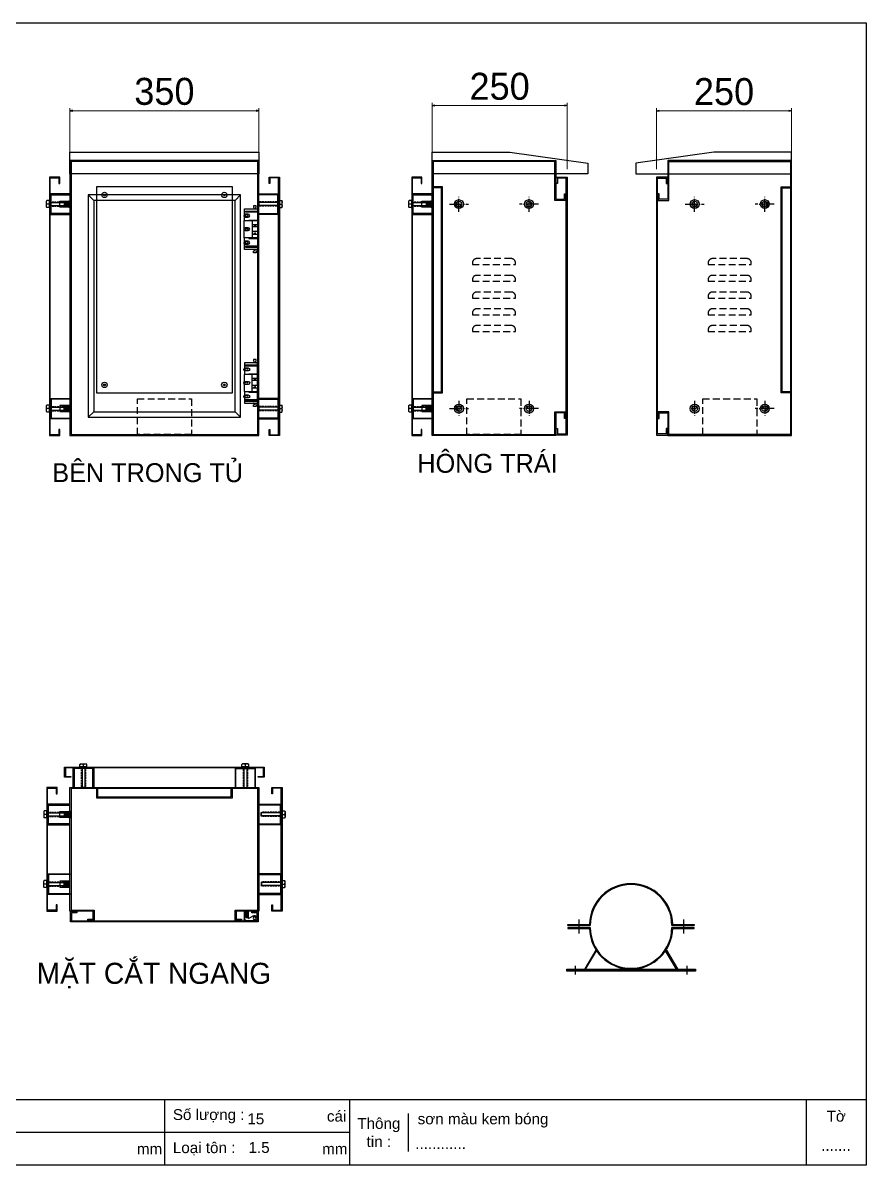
# Model space of a CAD drawing. Header units: millimetres. Extents: x 0 to 2994, y 0 to 2117.
# Drawn here: x 1431 to 2994, y 0 to 2117 of the extents above; entities that cross this region are included whole.
import ezdxf

# ---------------------------------------------------------------- set-up
doc = ezdxf.new("R2010")
doc.units = ezdxf.units.MM
for name, pattern in [('ACAD_ISO04W100', [30.5, 24, -3, 0.5, -3]), ('HIDDEN2', [4.7625, 3.175, -1.5875]), ('HIDDENX2', [19.05, 12.7, -6.35])]:
    doc.linetypes.add(name, pattern=pattern)
doc.layers.add('DIM', color=253, linetype='Continuous')
doc.styles.add('Arial', font='arial.ttf')
doc.dimstyles.new('CNC', dxfattribs={"dimtxt": 50, "dimasz": 5, "dimexe": 5, "dimexo": 15, "dimgap": 10, "dimtad": 1, "dimdec": 0, "dimtxsty": 'Standard', "dimblk": 'OPEN30', "dimcen": 10, "dimclrd": 5, "dimclre": 5, "dimclrt": 3, "dimazin": 3, "dimtfac": 1, "dimtdec": 0, "dimtmove": 0, "dimatfit": 3, "dimldrblk": 'ARCHTICK', "dimlwd": 9, "dimlwe": 9})

# ---------------------------------------------------------------- blocks, each defined once
blk = doc.blocks.new('HL011-1-5')
at = {"color": 1}
for p, q in [((24, 70), (2, 70)), ((21.65, 81), (16.65, 81)), ((16.65, 81), (16.65, 78)), ((17.65, 78), (16.65, 78)), ((17.65, 75), (16.65, 75)), ((17.65, 75), (17.65, 78)), ((21.65, 78), (20.65, 78)), ((20.65, 75), (20.65, 78)), ((20.65, 75), (21.65, 75)), ((21.65, 78), (21.65, 81)), ((8, 54.5), (8, 53.5)), ((8, 54.5), (24, 54.5)), ((14.3, 53.5), (14.3, 21.5)), ((14.3, 46.5), (24, 46.5)), ((16.65, 54.5), (16.65, 53.5)), ((17.4, 46.5), (18.15, 44)), ((18.15, 44), (20.15, 44)), ((20.9, 46.5), (20.15, 44)), ((21.65, 53.5), (21.65, 54.5)), ((8, 21.5), (8, 20.5)), ((24, 42), (14.3, 42)), ((24, 33), (14.3, 33)), ((14.3, 28.5), (24, 28.5)), ((16.65, 20.5), (16.65, 21.5)), ((17.4, 28.5), (18.15, 31)), ((18.15, 31), (20.15, 31)), ((20.9, 28.5), (20.15, 31)), ((21.65, 21.5), (21.65, 20.5)), ((24, 5), (2, 5)), ((8, 20.5), (24, 20.5)), ((17.65, 0), (16.65, 0)), ((16.65, -6), (16.65, -3)), ((17.65, -3), (16.65, -3)), ((21.65, -6), (16.65, -6)), ((17.65, 0), (17.65, -3)), ((20.65, 0), (20.65, -3)), ((20.65, 0), (21.65, 0)), ((21.65, -3), (20.65, -3)), ((21.65, -3), (21.65, -6))]:
    blk.add_line(p, q, dxfattribs=at)
for points in [[(0, 53.5), (0, 75), (24, 75), (24, 54.5)], [(24, 28.5), (24, 21.5), (-1, 21.5), (-1, 53.5), (24, 53.5), (24, 46.5)], [(24, 20.5), (24, 0), (0, 0), (0, 21.5)], [(24, 42), (24, 33)]]:
    blk.add_lwpolyline(points, dxfattribs=at)
for points in [[(2, 71), (24, 71), (24, 69), (2, 69)], [(2, 4), (24, 4), (24, 6), (2, 6)]]:
    blk.add_lwpolyline(points, close=True, dxfattribs=at)
for centre in [(4, 62.5), (4, 37.5), (4, 12.5)]:
    blk.add_circle(centre, 2, dxfattribs=at)
blk = doc.blocks.new('HL011-1-2')
h = blk.add_hatch()
h.set_pattern_fill('ANSI31', color=2, scale=0.5, style=0)
h.paths.add_polyline_path([(6, 12), (2, 12), (2, 0), (6, 0)])
at = {"color": 1}
for p, q in [((3, 18), (0, 13)), ((0, 0), (0, 13)), ((8, 0), (0, 0)), ((19.1, 18), (3, 18)), ((8, 14), (8, 0)), ((8, 14), (16.7, 9))]:
    blk.add_line(p, q, dxfattribs=at)
blk.add_lwpolyline([(1.8, 16), (-1, 16), (-1, 18), (3, 18)], dxfattribs=at)
at = {"color": 2}
blk.add_lwpolyline([(2, 0), (2, 12), (6, 12), (6, 0)], dxfattribs=at)
at = {"color": 1}
blk.add_circle((19.1, 13.2), 2.5, dxfattribs=at)
blk.add_arc((19.1, 13.2), 4.85, 239.9368, 90, dxfattribs=at)
blk = doc.blocks.new('*D2')
at = {"color": 0, "linetype": 'ByBlock', "lineweight": -2}
for p, q in [((2605.4, 1953.6), (2610.4, 1954.9)), ((2610.4, 1952.3), (2605.4, 1953.6)), ((2605.4, 1953.6), (2610.4, 1953.6)), ((2850.4, 1954.9), (2855.4, 1953.6)), ((2855.4, 1953.6), (2850.4, 1952.3)), ((2855.4, 1953.6), (2850.4, 1953.6))]:
    blk.add_line(p, q, dxfattribs=at)
at = {"layer": 'Defpoints', "color": 0, "transparency": 16777216}
for p in [(2855.4, 1953.6), (2855.4, 1861.9), (2605.4, 1830.9)]:
    blk.add_point(p, dxfattribs=at)
at = {"layer": 'DIM', "color": 5, "lineweight": 9, "transparency": 16777216}
for p, q in [((2605.4, 1845.9), (2605.4, 1958.6)), ((2610.4, 1953.6), (2850.4, 1953.6)), ((2855.4, 1876.9), (2855.4, 1958.6))]:
    blk.add_line(p, q, dxfattribs=at)
at = {"layer": 'DIM', "color": 3, "transparency": 16777216, "insert": (2730.4, 1989.1), "char_height": 50, "attachment_point": 5}
blk.add_mtext('250', dxfattribs=at)
blk = doc.blocks.new('_ArchTick')
at = {"color": 0, "const_width": 0.15}
blk.add_lwpolyline([(-0.5, -0.5), (0.5, 0.5)], dxfattribs=at)
blk = doc.blocks.new('_Open30')
at = {"color": 0, "linetype": 'ByBlock', "lineweight": -2}
for p, q in [((-1, 0.27), (0, 0)), ((0, 0), (-1, -0.27)), ((0, 0), (-1, 0))]:
    blk.add_line(p, q, dxfattribs=at)
blk = doc.blocks.new('*D3')
at = {"color": 5, "lineweight": 9, "transparency": 16777216}
for p, q in [((1518.4, 1876.9), (1518.4, 1958.9)), ((1523.4, 1953.9), (1863.4, 1953.9)), ((1868.4, 1876.9), (1868.4, 1958.9))]:
    blk.add_line(p, q, dxfattribs=at)
at = {"color": 0, "linetype": 'ByBlock', "lineweight": -2}
for p, q in [((1518.4, 1953.9), (1523.4, 1955.3)), ((1523.4, 1952.6), (1518.4, 1953.9)), ((1518.4, 1953.9), (1523.4, 1953.9)), ((1863.4, 1955.3), (1868.4, 1953.9)), ((1868.4, 1953.9), (1863.4, 1952.6)), ((1868.4, 1953.9), (1863.4, 1953.9))]:
    blk.add_line(p, q, dxfattribs=at)
at = {"layer": 'Defpoints', "color": 0, "transparency": 16777216}
for p in [(1868.4, 1953.9), (1518.4, 1861.9), (1868.4, 1861.9)]:
    blk.add_point(p, dxfattribs=at)
at = {"color": 3, "transparency": 16777216, "insert": (1693.4, 1989.5), "char_height": 50, "attachment_point": 5}
blk.add_mtext('350', dxfattribs=at)
blk = doc.blocks.new('KHUNG CHUẨN')
at = {"color": 7}
for p, q in [((19889.2, -28535.2), (16919.2, -28535.2)), ((18599.2, -28535.2), (18599.2, -28655.2)), ((18939.2, -28535.2), (18939.2, -28655.2)), ((19779.2, -28535.2), (19779.2, -28655.2)), ((19047.6, -28560.2), (19047.6, -28630.2)), ((18939.2, -28595.2), (16919.2, -28595.2))]:
    blk.add_line(p, q, dxfattribs=at)
blk.add_lwpolyline([(16919.2, -26555.2), (19889.2, -26555.2), (19889.2, -28655.2), (16919.2, -28655.2)], close=True, dxfattribs=at)
at = {"color": 2, "char_height": 20, "style": 'Arial'}
for s, insert, width, attachment_point in [('  Số lượng :', (18599.2, -28565.2), 917.634, 4), ('cái', (18897.9, -28565.2), 63.517, 4), ('Tờ', (19834.2, -28565.2), 110, 5), ('Thông\\Ptin :', (18993.4, -28595.2), 108.311, 5), ('mm', (18548.6, -28625.2), 73.831, 4), ('  Loại tôn :', (18599.2, -28625.2), 917.634, 4), ('mm', (18889.2, -28625.2), 917.634, 4)]:
    blk.add_mtext(s, dxfattribs=dict(at, insert=insert, width=width, attachment_point=attachment_point))
at = {"color": 3, "style": 'Arial'}
for tag, p in [('#01', (17055.6, -28580.1)), ('#02', (17431.4, -28580.1)), ('#03', (18030.6, -28580.1)), ('#08', (18751.7, -28580.1)), ('#10', (19064.8, -28580.1)), ('#04', (17024.8, -28634.6)), ('#05', (17308.5, -28633)), ('#06', (17632.7, -28633.7)), ('#07', (18002, -28634.7)), ('#09', (18753.8, -28632.6)), ('#11', (19060.3, -28625.7)), ('#12', (19806.5, -28628.9))]:
    blk.add_attdef(tag, p, '', height=20, dxfattribs=at)
blk = doc.blocks.new('*D6')
at = {"color": 0, "linetype": 'ByBlock', "lineweight": -2}
for p, q in [((2189.6, 1963.4), (2194.6, 1964.8)), ((2194.6, 1962.1), (2189.6, 1963.4)), ((2189.6, 1963.4), (2194.6, 1963.4)), ((2434.6, 1964.8), (2439.6, 1963.4)), ((2439.6, 1963.4), (2434.6, 1962.1)), ((2439.6, 1963.4), (2434.6, 1963.4))]:
    blk.add_line(p, q, dxfattribs=at)
at = {"layer": 'Defpoints', "color": 0, "transparency": 16777216}
for p in [(2439.6, 1963.4), (2189.6, 1861.9), (2439.6, 1830.9)]:
    blk.add_point(p, dxfattribs=at)
at = {"layer": 'DIM', "color": 5, "lineweight": 9, "transparency": 16777216}
for p, q in [((2189.6, 1876.9), (2189.6, 1968.4)), ((2194.6, 1963.4), (2434.6, 1963.4)), ((2439.6, 1845.9), (2439.6, 1968.4))]:
    blk.add_line(p, q, dxfattribs=at)
at = {"layer": 'DIM', "color": 3, "transparency": 16777216, "insert": (2314.6, 1998.9), "char_height": 50, "attachment_point": 5}
blk.add_mtext('250', dxfattribs=at)
blk = doc.blocks.new('ecu8van')
at = {"color": 5}
for p, q in [((-6.5, 4.8), (-5.5, 5.5)), ((-6.5, 4.8), (-6.5, 0.8)), ((-6.5, 0.8), (-5.5, 0)), ((-5.5, 5.5), (5.5, 5.5)), ((-5.5, 0), (5.5, 0)), ((0, 4.8), (0, 0.8)), ((6.5, 4.8), (5.5, 5.5)), ((6.5, 0.8), (5.5, 0)), ((6.5, 4.8), (6.5, 0.8))]:
    blk.add_line(p, q, dxfattribs=at)
for centre, start, end in [((-3.2, -1.9), 64.0108, 115.9892), ((-3.2, 7.4), 244.0108, 295.9892), ((3.2, -1.9), 64.0108, 115.9892), ((3.2, 7.4), 244.0108, 295.9892)]:
    blk.add_arc(centre, 7.42, start, end, dxfattribs=at)
blk = doc.blocks.new('222')
for p, q in [((10231.1, -5933), (10230.2, -5934.2)), ((10269.2, -5934.2), (10230.2, -5934.2)), ((10230.2, -5934.2), (10230.2, -5939.7)), ((10269.2, -5939.7), (10230.2, -5939.7)), ((10231.1, -5941), (10230.2, -5939.7)), ((10231.1, -5933), (10231.1, -5941))]:
    blk.add_line(p, q)
at = {"linetype": 'HIDDEN2'}
for p, q in [((10269.2, -5933), (10231.1, -5933)), ((10269.2, -5941), (10231.1, -5941))]:
    blk.add_line(p, q, dxfattribs=at)
at = {"color": 0, "rotation": 90}
blk.add_blockref('ecu8van', (10274.7, -5937), dxfattribs=at)
blk = doc.blocks.new('Ecu8')
at = {"color": 5}
for p, q in [((-5.5, 8), (5.5, 8)), ((-4.5, 18), (-4.5, 8)), ((-3.5, 18), (-3.5, 8)), ((-2.5, 18), (-2.5, 8)), ((-1.5, 18), (-1.5, 8)), ((-0.5, 18), (-0.5, 8)), ((0.5, 18), (0.5, 8)), ((1.5, 18), (1.5, 8)), ((2.5, 18), (2.5, 8)), ((3.5, 18), (3.5, 8)), ((4.5, 18), (4.5, 8))]:
    blk.add_line(p, q, dxfattribs=at)
for points in [[(-7, 19), (7, 19), (7, 18), (-7, 18)], [(-5.5, 18), (5.5, 18), (5.5, 0), (-5.5, 0)]]:
    blk.add_lwpolyline(points, close=True, dxfattribs=at)

msp = doc.modelspace()

# ---------------------------------------------------------------- linework, layer by layer
for p, q in [((1552.4, 1797.9), (1562.4, 1787.9)), ((1824.4, 1787.9), (1834.4, 1797.9)), ((1562.4, 1395.9), (1552.4, 1385.9)), ((1824.4, 1395.9), (1834.4, 1385.9))]:
    msp.add_line(p, q)
at = {"linetype": 'ACAD_ISO04W100'}
for p, q in [((2221.4, 1780.9), (2256.8, 1780.9)), ((2239.1, 1766.7), (2239.1, 1795.2)), ((2386.8, 1780.9), (2351.4, 1780.9)), ((2369.1, 1766.7), (2369.1, 1795.2)), ((2658.2, 1780.9), (2693.5, 1780.9)), ((2675.9, 1766.7), (2675.9, 1795.2)), ((2823.5, 1780.9), (2788.2, 1780.9)), ((2805.9, 1766.7), (2805.9, 1795.2)), ((2221.4, 1401.9), (2256.8, 1401.9)), ((2239.1, 1416.2), (2239.1, 1387.7)), ((2386.8, 1401.9), (2351.4, 1401.9)), ((2369.1, 1416.2), (2369.1, 1387.7)), ((2675.9, 1416.2), (2675.9, 1387.7)), ((2823.5, 1401.9), (2788.2, 1401.9)), ((2805.9, 1416.2), (2805.9, 1387.7))]:
    msp.add_line(p, q, dxfattribs=at)
at = {"color": 5}
for p, q in [((2441.2, 444.4), (2441.2, 446)), ((2441.2, 446), (2481, 446)), ((2635.3, 446), (2675.1, 446)), ((2675.1, 446), (2675.1, 444.4)), ((2482.5, 444.4), (2441.2, 444.4)), ((2441.2, 440.4), (2441.2, 438.8)), ((2482.5, 440.4), (2441.2, 440.4)), ((2441.2, 438.8), (2481, 438.8)), ((2675.1, 444.4), (2633.7, 444.4)), ((2675.1, 440.4), (2633.7, 440.4)), ((2635.3, 438.8), (2675.1, 438.8)), ((2675.1, 438.8), (2675.1, 440.4)), ((2492.7, 398.2), (2472.3, 364)), ((2473.6, 363.2), (2494.1, 397.3)), ((2494.1, 397.3), (2492.7, 398.2)), ((2622.1, 397.3), (2623.5, 398.2)), ((2642.6, 363.2), (2622.1, 397.3)), ((2623.5, 398.2), (2644, 364)), ((2438.8, 363.2), (2677.5, 363.2)), ((2438.8, 361.6), (2438.8, 363.2)), ((2677.5, 361.6), (2438.8, 361.6)), ((2438.8, 360.8), (2677.5, 360.8)), ((2438.8, 359.2), (2438.8, 360.8)), ((2472.3, 364), (2473.6, 363.2)), ((2644, 364), (2642.6, 363.2)), ((2677.5, 363.2), (2677.5, 361.6)), ((2677.5, 360.8), (2677.5, 359.2)), ((2677.5, 359.2), (2438.8, 359.2))]:
    msp.add_line(p, q, dxfattribs=at)
at = {"color": 2}
for p, q in [((2461.1, 455.5), (2461.1, 429.3)), ((2655.2, 455.5), (2655.2, 429.3)), ((2454.7, 369.2), (2454.7, 353.3)), ((2661.5, 369.2), (2661.5, 353.3))]:
    msp.add_line(p, q, dxfattribs=at)
at = {"color": 4, "linetype": 'Continuous'}
for points in [[(1518.4, 1876.9), (1868.4, 1876.9), (1868.4, 1836.9), (1518.4, 1836.9)], [(2478.1, 1836.9), (2189.6, 1836.9), (2189.6, 1876.9), (2333.6, 1876.9), (2478.1, 1856.9)], [(2566.9, 1836.9), (2855.4, 1836.9), (2855.4, 1876.9), (2711.4, 1876.9), (2566.9, 1856.9)]]:
    msp.add_lwpolyline(points, close=True, dxfattribs=at)
at = {"color": 7}
for points in [[(1518.4, 1351.9), (1868.4, 1351.9), (1868.4, 1861.9), (1518.4, 1861.9)], [(1520.4, 1353.9), (1866.4, 1353.9), (1866.4, 1859.9), (1520.4, 1859.9)], [(2436.6, 1799.9), (2436.6, 1787.9), (2416.6, 1787.9), (2416.6, 1859.9), (2191.6, 1859.9), (2191.6, 1353.9), (2416.6, 1353.9), (2416.6, 1395.9), (2436.6, 1395.9), (2436.6, 1383.9), (2434.6, 1383.9), (2434.6, 1393.9), (2418.6, 1393.9), (2418.6, 1351.9), (2189.6, 1351.9), (2189.6, 1861.9), (2418.6, 1861.9), (2418.6, 1789.9), (2434.6, 1789.9), (2434.6, 1799.9)], [(2608.4, 1799.9), (2608.4, 1787.9), (2628.4, 1787.9), (2628.4, 1859.9), (2853.4, 1859.9), (2853.4, 1353.9), (2628.4, 1353.9), (2628.4, 1395.9), (2608.4, 1395.9), (2608.4, 1383.9), (2610.4, 1383.9), (2610.4, 1393.9), (2626.4, 1393.9), (2626.4, 1351.9), (2855.4, 1351.9), (2855.4, 1861.9), (2626.4, 1861.9), (2626.4, 1789.9), (2610.4, 1789.9), (2610.4, 1799.9)], [(1497.9, 1363.4), (1497.9, 1353.4), (1481.9, 1353.4), (1481.9, 1829.4), (1497.9, 1829.4), (1497.9, 1819.4), (1499.4, 1819.4), (1499.4, 1830.9), (1480.4, 1830.9), (1480.4, 1351.9), (1499.4, 1351.9), (1499.4, 1363.4)], [(1888.9, 1363.4), (1888.9, 1353.4), (1904.9, 1353.4), (1904.9, 1829.4), (1888.9, 1829.4), (1888.9, 1819.4), (1887.4, 1819.4), (1887.4, 1830.9), (1906.4, 1830.9), (1906.4, 1351.9), (1887.4, 1351.9), (1887.4, 1363.4)], [(2169.1, 1363.4), (2169.1, 1353.4), (2153.1, 1353.4), (2153.1, 1829.4), (2169.1, 1829.4), (2169.1, 1819.4), (2170.6, 1819.4), (2170.6, 1830.9), (2151.6, 1830.9), (2151.6, 1351.9), (2170.6, 1351.9), (2170.6, 1363.4)], [(2419.6, 1818.9), (2419.6, 1830.9), (2439.6, 1830.9), (2439.6, 1352.9), (2419.6, 1352.9), (2419.6, 1364.9), (2421.6, 1364.9), (2421.6, 1354.9), (2437.6, 1354.9), (2437.6, 1828.9), (2421.6, 1828.9), (2421.6, 1818.9)], [(2625.4, 1818.9), (2625.4, 1830.9), (2605.4, 1830.9), (2605.4, 1352.9), (2625.4, 1352.9), (2625.4, 1364.9), (2623.4, 1364.9), (2623.4, 1354.9), (2607.4, 1354.9), (2607.4, 1828.9), (2623.4, 1828.9), (2623.4, 1818.9)], [(1552.4, 1385.9), (1834.4, 1385.9), (1834.4, 1797.9), (1552.4, 1797.9)], [(1562.4, 1395.9), (1824.4, 1395.9), (1824.4, 1787.9), (1562.4, 1787.9)], [(1866.9, 720.3), (1876.9, 720.3), (1876.9, 736.3), (1509.9, 736.3), (1509.9, 720.3), (1519.9, 720.3), (1519.9, 718.8), (1508.4, 718.8), (1508.4, 737.8), (1878.4, 737.8), (1878.4, 718.8), (1866.9, 718.8)], [(1492.9, 482.3), (1492.9, 472.3), (1476.9, 472.3), (1476.9, 698.3), (1492.9, 698.3), (1492.9, 688.3), (1494.4, 688.3), (1494.4, 699.8), (1475.4, 699.8), (1475.4, 470.8), (1494.4, 470.8), (1494.4, 482.3)], [(1836.4, 453.8), (1824.4, 453.8), (1824.4, 472.8), (1866.4, 472.8), (1866.4, 697.8), (1520.4, 697.8), (1520.4, 472.8), (1563.4, 472.8), (1563.4, 453.8), (1551.4, 453.8), (1551.4, 455.8), (1561.4, 455.8), (1561.4, 470.8), (1518.4, 470.8), (1518.4, 699.8), (1868.4, 699.8), (1868.4, 470.8), (1826.4, 470.8), (1826.4, 455.8), (1836.4, 455.8)], [(1893.9, 482.3), (1893.9, 472.3), (1909.9, 472.3), (1909.9, 698.3), (1893.9, 698.3), (1893.9, 688.3), (1892.4, 688.3), (1892.4, 699.8), (1911.4, 699.8), (1911.4, 470.8), (1892.4, 470.8), (1892.4, 482.3)], [(1855.4, 469.8), (1867.4, 469.8), (1867.4, 450.8), (1519.4, 450.8), (1519.4, 469.8), (1531.4, 469.8), (1531.4, 467.8), (1521.4, 467.8), (1521.4, 452.8), (1865.4, 452.8), (1865.4, 467.8), (1855.4, 467.8)]]:
    msp.add_lwpolyline(points, close=True, dxfattribs=at)
for points in [[(1518.4, 1763.4), (1483.4, 1763.4), (1483.4, 1798.4), (1518.4, 1798.4), (1518.4, 1799.9), (1481.9, 1799.9), (1481.9, 1761.9), (1518.4, 1761.9)], [(1518.4, 1763.4), (1483.4, 1763.4), (1483.4, 1798.4), (1518.4, 1798.4), (1518.4, 1799.9), (1481.9, 1799.9), (1481.9, 1761.9), (1518.4, 1761.9)], [(1868.4, 1763.4), (1903.4, 1763.4), (1903.4, 1798.4), (1868.4, 1798.4), (1868.4, 1799.9), (1904.9, 1799.9), (1904.9, 1761.9), (1868.4, 1761.9)], [(1868.4, 1763.4), (1903.4, 1763.4), (1903.4, 1798.4), (1868.4, 1798.4), (1868.4, 1799.9), (1904.9, 1799.9), (1904.9, 1761.9), (1868.4, 1761.9)], [(2189.6, 1763.4), (2154.6, 1763.4), (2154.6, 1798.4), (2189.6, 1798.4), (2189.6, 1799.9), (2153.1, 1799.9), (2153.1, 1761.9), (2189.6, 1761.9)], [(2189.6, 1763.4), (2154.6, 1763.4), (2154.6, 1798.4), (2189.6, 1798.4), (2189.6, 1799.9), (2153.1, 1799.9), (2153.1, 1761.9), (2189.6, 1761.9)], [(1518.4, 1419.4), (1483.4, 1419.4), (1483.4, 1384.4), (1518.4, 1384.4), (1518.4, 1382.9), (1481.9, 1382.9), (1481.9, 1420.9), (1518.4, 1420.9)], [(1868.4, 1419.4), (1903.4, 1419.4), (1903.4, 1384.4), (1868.4, 1384.4), (1868.4, 1382.9), (1904.9, 1382.9), (1904.9, 1420.9), (1868.4, 1420.9)], [(2189.6, 1419.4), (2154.6, 1419.4), (2154.6, 1384.4), (2189.6, 1384.4), (2189.6, 1382.9), (2153.1, 1382.9), (2153.1, 1420.9), (2189.6, 1420.9)], [(1560.9, 699.8), (1560.9, 734.8), (1525.9, 734.8), (1525.9, 699.8), (1524.4, 699.8), (1524.4, 736.3), (1562.4, 736.3), (1562.4, 699.8)], [(1825.9, 699.8), (1825.9, 734.8), (1860.9, 734.8), (1860.9, 699.8), (1862.4, 699.8), (1862.4, 736.3), (1824.4, 736.3), (1824.4, 699.8)], [(1518.4, 632.3), (1478.4, 632.3), (1478.4, 667.3), (1518.4, 667.3), (1518.4, 668.8), (1476.9, 668.8), (1476.9, 630.8), (1518.4, 630.8)], [(1868.4, 632.3), (1908.4, 632.3), (1908.4, 667.3), (1868.4, 667.3), (1868.4, 668.8), (1909.9, 668.8), (1909.9, 630.8), (1868.4, 630.8)], [(1518.4, 538.3), (1478.4, 538.3), (1478.4, 503.3), (1518.4, 503.3), (1518.4, 501.8), (1476.9, 501.8), (1476.9, 539.8), (1518.4, 539.8)], [(1868.4, 538.3), (1908.4, 538.3), (1908.4, 503.3), (1868.4, 503.3), (1868.4, 501.8), (1909.9, 501.8), (1909.9, 539.8), (1868.4, 539.8)]]:
    msp.add_lwpolyline(points, close=True)
at = {"color": 1}
msp.add_lwpolyline([(1567.4, 1430.9), (1819.4, 1430.9), (1819.4, 1812.9), (1567.4, 1812.9)], close=True, dxfattribs=at)
for points in [[(2191.6, 1430.9), (2208.6, 1430.9), (2208.6, 1812.9), (2191.6, 1812.9)], [(2191.6, 1432.9), (2206.6, 1432.9), (2206.6, 1810.9), (2191.6, 1810.9)], [(2853.4, 1430.9), (2836.4, 1430.9), (2836.4, 1812.9), (2853.4, 1812.9)], [(2853.4, 1432.9), (2838.4, 1432.9), (2838.4, 1810.9), (2853.4, 1810.9)], [(1567.4, 697.8), (1567.4, 680.8), (1819.4, 680.8), (1819.4, 697.8)], [(1569.4, 697.8), (1569.4, 682.8), (1817.4, 682.8), (1817.4, 697.8)]]:
    msp.add_lwpolyline(points, dxfattribs=at)
at = {"color": 2}
for points in [[(1843.2, 1762.2, 1), (1843.2, 1756.7), (1848.7, 1756.7, 1), (1848.7, 1762.2)], [(1843.2, 1737.2, 1), (1843.2, 1731.7), (1848.7, 1731.7, 1), (1848.7, 1737.2)], [(1843.2, 1712.2, 1), (1843.2, 1706.7), (1848.7, 1706.7, 1), (1848.7, 1712.2)], [(1843.2, 1471.7, -1), (1843.2, 1477.2), (1848.7, 1477.2, -1), (1848.7, 1471.7)], [(1843.2, 1446.7, -1), (1843.2, 1452.2), (1848.7, 1452.2, -1), (1848.7, 1446.7)], [(1843.2, 1421.7, -1), (1843.2, 1427.2), (1848.7, 1427.2, -1), (1848.7, 1421.7)]]:
    msp.add_lwpolyline(points, format="xyb", close=True, dxfattribs=at)
at = {"color": 2, "linetype": 'HIDDENX2'}
for points in [[(2336.1, 1679.9), (2272.1, 1679.9, 0.414214), (2264.1, 1671.9), (2264.1, 1668.9), (2344.1, 1668.9), (2344.1, 1671.9, 0.414214)], [(2772.9, 1679.9), (2708.9, 1679.9, 0.414214), (2700.9, 1671.9), (2700.9, 1668.9), (2780.9, 1668.9), (2780.9, 1671.9, 0.414214)], [(2336.1, 1648.9), (2272.1, 1648.9, 0.414214), (2264.1, 1640.9), (2264.1, 1637.9), (2344.1, 1637.9), (2344.1, 1640.9, 0.414214)], [(2772.9, 1648.9), (2708.9, 1648.9, 0.414214), (2700.9, 1640.9), (2700.9, 1637.9), (2780.9, 1637.9), (2780.9, 1640.9, 0.414214)], [(2336.1, 1617.9), (2272.1, 1617.9, 0.414214), (2264.1, 1609.9), (2264.1, 1606.9), (2344.1, 1606.9), (2344.1, 1609.9, 0.414214)], [(2772.9, 1617.9), (2708.9, 1617.9, 0.414214), (2700.9, 1609.9), (2700.9, 1606.9), (2780.9, 1606.9), (2780.9, 1609.9, 0.414214)], [(2336.1, 1586.9), (2272.1, 1586.9, 0.414214), (2264.1, 1578.9), (2264.1, 1575.9), (2344.1, 1575.9), (2344.1, 1578.9, 0.414214)], [(2772.9, 1586.9), (2708.9, 1586.9, 0.414214), (2700.9, 1578.9), (2700.9, 1575.9), (2780.9, 1575.9), (2780.9, 1578.9, 0.414214)], [(2336.1, 1555.9), (2272.1, 1555.9, 0.414214), (2264.1, 1547.9), (2264.1, 1544.9), (2344.1, 1544.9), (2344.1, 1547.9, 0.414214)], [(2772.9, 1555.9), (2708.9, 1555.9, 0.414214), (2700.9, 1547.9), (2700.9, 1544.9), (2780.9, 1544.9), (2780.9, 1547.9, 0.414214)]]:
    msp.add_lwpolyline(points, format="xyb", close=True, dxfattribs=at)
at = {"linetype": 'HIDDENX2'}
for points in [[(1643.4, 1419.9), (1743.4, 1419.9), (1743.4, 1353.9), (1643.4, 1353.9)], [(2254.1, 1419.9), (2354.1, 1419.9), (2354.1, 1353.9), (2254.1, 1353.9)], [(2690.9, 1419.9), (2790.9, 1419.9), (2790.9, 1353.9), (2690.9, 1353.9)]]:
    msp.add_lwpolyline(points, close=True, dxfattribs=at)
at = {"color": 2}
for centre, radius in [((1582.4, 1797.9), 5), ((1582.4, 1797.9), 1.5), ((1804.4, 1797.9), 5), ((1804.4, 1797.9), 1.5), ((2675.9, 1780.9), 1), ((2805.9, 1780.9), 1), ((1582.4, 1445.9), 5), ((1582.4, 1445.9), 1.5), ((1804.4, 1445.9), 5), ((1804.4, 1445.9), 1.5), ((2675.9, 1401.9), 1), ((2805.9, 1401.9), 1)]:
    msp.add_circle(centre, radius, dxfattribs=at)
for centre, radius in [((2239.1, 1780.9), 8.25), ((2239.1, 1780.9), 5.25), ((2369.1, 1780.9), 8.25), ((2369.1, 1780.9), 5.25), ((2675.9, 1780.9), 8.25), ((2675.9, 1780.9), 5.25), ((2805.9, 1780.9), 8.25), ((2805.9, 1780.9), 5.25), ((2239.1, 1401.9), 8.25), ((2239.1, 1401.9), 5.25), ((2369.1, 1401.9), 8.25), ((2369.1, 1401.9), 5.25), ((2675.9, 1401.9), 8.25), ((2675.9, 1401.9), 5.25), ((2805.9, 1401.9), 8.25), ((2805.9, 1401.9), 5.25)]:
    msp.add_circle(centre, radius)
at = {"linetype": 'HIDDEN2'}
for centre, start, end in [((2239.1, 1780.9), 90, 0), ((2369.1, 1780.9), 180, 90), ((2675.9, 1780.9), 90, 0), ((2805.9, 1780.9), 180, 90), ((2239.1, 1401.9), 0, 270), ((2369.1, 1401.9), 270, 180), ((2675.9, 1401.9), 0, 270), ((2805.9, 1401.9), 270, 180)]:
    msp.add_arc(centre, 4, start, end, dxfattribs=at)
at = {"color": 5}
for centre, radius, start, end in [((2558.1, 444.4), 77.2, 1.1814, 178.8186), ((2558.1, 444.4), 75.6, 0, 180), ((2558.1, 440.4), 77.2, 181.1814, 358.8186), ((2558.1, 440.4), 75.6, 180, 0)]:
    msp.add_arc(centre, radius, start, end, dxfattribs=at)

# ---------------------------------------------------------------- block references
at = {"color": 3}
ref = msp.add_blockref('KHUNG CHUẨN', (-17054.6, 28884.4), dxfattribs=dict(at, xscale=1.008000000001629, yscale=1.008000000001629, zscale=1.008000000001629))
ref.add_attrib('#08', '15', (1847.1, 75.7), dxfattribs={"color": 3, "height": 20.16, "style": 'Arial'})
ref.add_attrib('#09', '1.5', (1849.3, 22.7), dxfattribs={"color": 3, "height": 20.16, "style": 'Arial'})
ref.add_attrib('#10', 'sơn màu kem bóng', (2162.7, 75.7), dxfattribs={"color": 3, "height": 20.16, "style": 'Arial'})
ref.add_attrib('#11', '............', (2158.2, 29.7), dxfattribs={"color": 3, "height": 20.16, "style": 'Arial'})
ref.add_attrib('#12', '.......', (2910.3, 26.5), dxfattribs={"color": 3, "height": 20.16, "style": 'Arial'})
at = {"xscale": -1}
for p in [(11749.6, 7717.9), (12420.8, 7717.9), (11749.6, 7338.9), (12420.8, 7338.9), (11744.6, 6457.8)]:
    msp.add_blockref('222', p, dxfattribs=at)
at = {"color": 0, "rotation": 270}
for p in [(1499.4, 1780.9), (2170.6, 1780.9), (1499.4, 649.8)]:
    msp.add_blockref('Ecu8', p, dxfattribs=at)
for p in [(-8362.8, 7717.9), (-8362.8, 7338.9), (-8357.8, 6457.8)]:
    msp.add_blockref('222', p)
at = {"color": 7}
msp.add_blockref('HL011-1-5', (1841.9, 1696.9), dxfattribs=at)
at = {"color": 7, "xscale": -1, "rotation": 180}
for name, p in [('HL011-1-5', (1841.9, 1486.9)), ('HL011-1-2', (1841.4, 470.8))]:
    msp.add_blockref(name, p, dxfattribs=at)
at = {"color": 0, "xscale": -1, "rotation": 270}
for p in [(1499.4, 1401.9), (2170.6, 1401.9), (1499.4, 520.8)]:
    msp.add_blockref('Ecu8', p, dxfattribs=at)
at = {"xscale": -1}
for p, rotation in [((7480.4, -9531.3), 270), ((-8357.8, -5287.1), 180)]:
    msp.add_blockref('222', p, dxfattribs=dict(at, rotation=rotation))
for p, rotation in [((-4093.6, -9531.3), 90), ((11744.6, -5287.1), 180)]:
    msp.add_blockref('222', p, dxfattribs=dict(rotation=rotation))

# ---------------------------------------------------------------- texts
at = {"color": 2, "width": 825, "attachment_point": 5}
for s, insert, char_height in [('HÔNG TRÁI', (2292.1, 1300.3), 35), ('BÊN TRONG TỦ', (1662.4, 1283), 35), ('MẶT CẮT NGANG', (1674, 351.2), 39)]:
    msp.add_mtext(s, dxfattribs=dict(at, insert=insert, char_height=char_height))

# ---------------------------------------------------------------- dimensions: what is measured, and where the dimension line sits
dim = msp.add_linear_dim(base=(1868.4, 1953.9), p1=(1518.4, 1861.9), p2=(1868.4, 1861.9), dimstyle='CNC')
dim.commit()
dim.dimension.update_dxf_attribs({"geometry": '*D3', "text_midpoint": (1693.4, 1989.5)})
at = {"layer": 'DIM', "color": 2}
for base, p1, p2, picture, middle in [((2439.6, 1963.4), (2189.6, 1861.9), (2439.6, 1830.9), '*D6', (2314.6, 1998.9)), ((2855.4, 1953.6), (2605.4, 1830.9), (2855.4, 1861.9), '*D2', (2730.4, 1989.1))]:
    dim = msp.add_linear_dim(base=base, p1=p1, p2=p2, dimstyle='CNC', dxfattribs=at)
    dim.commit()
    dim.dimension.update_dxf_attribs({"geometry": picture, "text_midpoint": middle})

doc.saveas('drawing.dxf')
